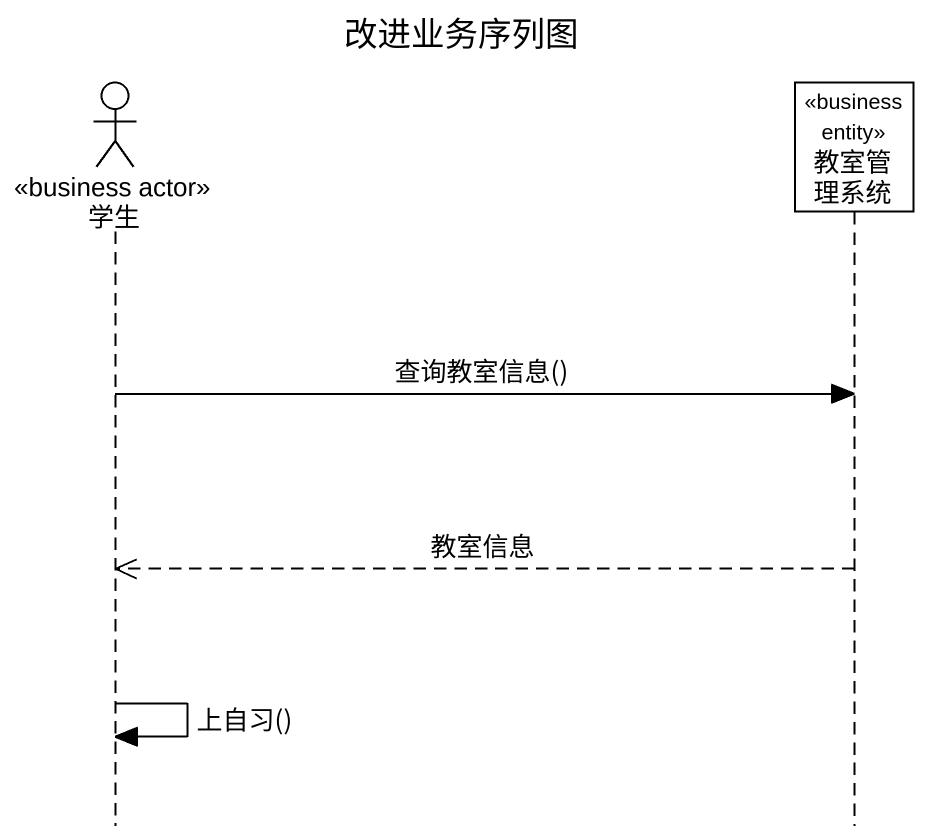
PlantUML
@startuml
title 改进业务序列图
hide footbox
actor 学生 <<business actor>>
participant 教室管理系统 <<business entity>>

学生 -> 教室管理系统 : 查询教室信息()
教室管理系统 -->> 学生 : 教室信息
学生 -> 学生 : 上自习()
@enduml
